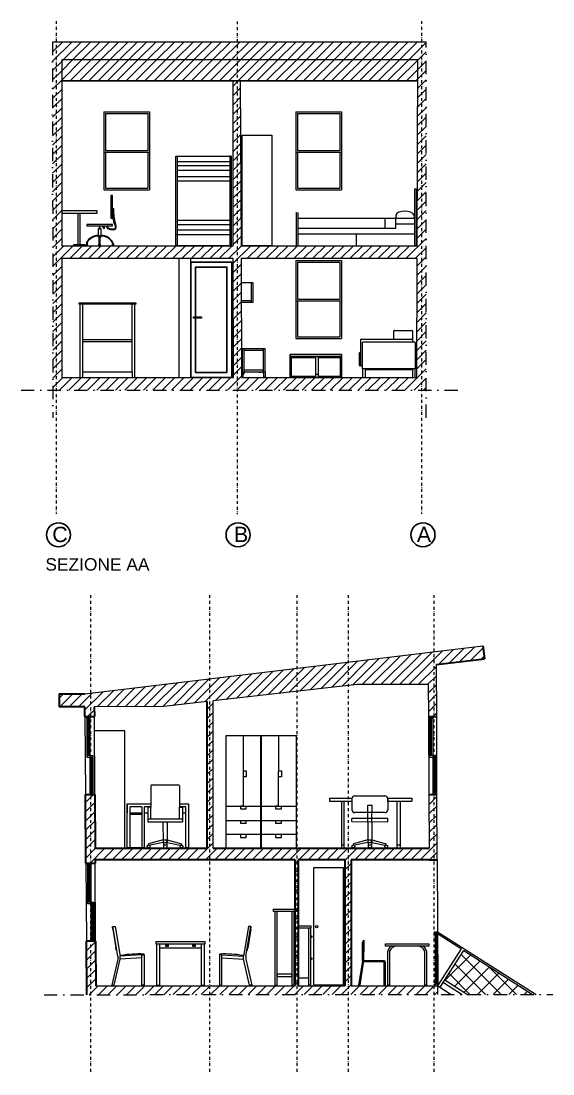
# Model space of a CAD drawing. Header units: centimetres. Extents: x -3748 to 36104, y 2014 to 15840.
# Drawn here: x -957 to -51, y 11688 to 13484 of the extents above; entities that cross this region are included whole.
import ezdxf

# ---------------------------------------------------------------- set-up
doc = ezdxf.new("R2010")
doc.units = ezdxf.units.CM
doc.header["$MEASUREMENT"] = 0
doc.linetypes.add('DASHDOT', pattern=[1, 0.5, -0.25, 0, -0.25])
for name, color, linetype, lineweight in [('Arredi', 3, 'Continuous', 15), ('Dettagli', 3, 'Continuous', 18), ('finestre', 4, 'Continuous', 15), ('linee', 252, 'DASHDOT', 13), ('Muri esterni', 1, 'Continuous', 30), ('Muri interni', 1, 'Continuous', 25), ('Quote', 5, 'Continuous', 18), ('riempimento', 61, 'Continuous', 5), ('S.Finestre', 6, 'Continuous', 30), ('Scale', 3, 'Continuous', 18), ('tratto punto', 240, 'DASHDOT', 25)]:
    doc.layers.add(name, color=color, linetype=linetype, lineweight=lineweight)
doc.layers.add('PORTA', color=11, linetype='Continuous')
doc.layers.add('SECT-SYMB', color=2, linetype='Continuous')
doc.styles.get("Standard").update_dxf_attribs({"font": 'Arial.ttf'})

msp = doc.modelspace()

# ---------------------------------------------------------------- hatches: boundary and pattern name
at = {"layer": 'Arredi'}
h = msp.add_hatch(dxfattribs=at)
h.set_pattern_fill('ANSI31', color=256, scale=20)
h.set_pattern_definition([(45, (-0.0554, 1.683), (-1.76776695, 1.76776695), [])])
h.paths.add_polyline_path([(-252.6, 11930.6), (-252.6, 11927.6), (-247.5, 11927.6), (-247.4, 11930.6)])
at = {"layer": 'Dettagli'}
h = msp.add_hatch(dxfattribs=at)
h.set_pattern_fill('ANSI31', color=256, scale=20)
h.paths.add_polyline_path([(-252.6, 11841.7), (-252.6, 11838.7), (-247.1, 11838.7), (-247.1, 11841.7)])
at = {"layer": 'riempimento'}
h = msp.add_hatch(dxfattribs=at)
h.set_pattern_fill('ANSI31', color=256, scale=90)
h.paths.add_polyline_path([(-903.3, 13448.3), (-902.9, 12854.6), (-266.6, 12854.6), (-266.8, 13448.3)])
h.paths.add_polyline_path([(-281, 13417.9), (-281.8, 13101), (-582.2, 13101), (-583.5, 13382), (-595.8, 13382), (-595.5, 13101), (-887.6, 13101), (-887.7, 13417.9), (-583.6, 13417.9)], flags=16)
h.paths.add_polyline_path([(-489, 13329.2), (-411, 13329.2), (-411, 13196.2), (-489, 13196.2)], flags=0)
h.paths.add_polyline_path([(-486.1, 13326.6), (-413.9, 13326.6), (-413.9, 13271.3), (-413.9, 13262.7), (-486.1, 13262.7), (-486.1, 13271.3)], flags=0)
h.paths.add_polyline_path([(-413.9, 13260.1), (-413.9, 13199.1), (-486.1, 13199.1), (-486.1, 13260.1)], flags=0)
h.paths.add_polyline_path([(-738, 13329.2), (-738, 13196.2), (-816, 13196.2), (-816, 13329.2)], flags=0)
h.paths.add_polyline_path([(-740.9, 13326.6), (-740.9, 13271.3), (-740.9, 13262.7), (-813.1, 13262.7), (-813.1, 13271.3), (-813.1, 13326.6)], flags=0)
h.paths.add_polyline_path([(-740.9, 13260.1), (-740.9, 13199.1), (-813.1, 13199.1), (-813.1, 13260.1)], flags=0)
h.paths.add_polyline_path([(-281.8, 13079.1), (-282.4, 12876.4), (-581.1, 12876.4), (-582.1, 13079.1)], flags=16)
h.paths.add_polyline_path([(-595.5, 13079.1), (-595.2, 12876.4), (-658.6, 12876.4), (-887.5, 12876.4), (-887.6, 13079.1), (-658.6, 13079.1)], flags=16)
h.paths.add_polyline_path([(-489, 13075.6), (-411, 13075.6), (-411, 12942.6), (-489, 12942.6)], flags=0)
h.paths.add_polyline_path([(-486.1, 13073), (-413.9, 13073), (-413.9, 13017.7), (-413.9, 13009.1), (-486.1, 13009.1), (-486.1, 13017.7)], flags=0)
h.paths.add_polyline_path([(-413.9, 13006.5), (-413.9, 12945.5), (-486.1, 12945.5), (-486.1, 13006.5)], flags=0)
h.paths.add_polyline_path([(-583.6, 13417.9), (-887.7, 13417.9), (-887.7, 13382), (-281.1, 13382), (-281, 13417.9)], flags=0)
h = msp.add_hatch(dxfattribs=at)
h.set_pattern_fill('ANSI31', color=256, scale=90)
h.paths.add_polyline_path([(-281, 13417.9), (-583.6, 13417.9), (-887.7, 13417.9), (-887.7, 13382), (-281.1, 13382)])
h = msp.add_hatch(dxfattribs=at)
h.set_pattern_fill('ANSI31', color=256, scale=90)
h.paths.add_polyline_path([(-484.6, 12053.4), (-404.7, 12053.4), (-404.7, 11838.6), (-484.6, 11838.6)], flags=16)
h.paths.add_polyline_path([(-458.3, 12040.6), (-408.3, 12040.6), (-408.3, 11839.4), (-458.3, 11839.4)], flags=0)
edge = h.paths.add_edge_path(flags=0)
edge.add_line((-484.6, 11940.4), (-462.6, 11940.4))
edge.add_line((-462.6, 11940.4), (-462.6, 11937.4))
edge.add_line((-462.6, 11937.4), (-463.6, 11937.4))
edge.add_line((-463.6, 11937.4), (-463.6, 11923.1))
edge.add_line((-463.6, 11923.1), (-462.6, 11923.1))
edge.add_ellipse((-462.1, 11922.4), major_axis=(0, -1.5), ratio=0.357638, start_angle=300, end_angle=600, ccw=False)
edge.add_line((-462.6, 11921.6), (-463.6, 11921.6))
edge.add_line((-463.6, 11921.6), (-463.6, 11885.5))
edge.add_line((-463.6, 11885.5), (-462.6, 11885.5))
edge.add_ellipse((-462.1, 11884.8), major_axis=(0, -1.5), ratio=0.357638, start_angle=300, end_angle=600, ccw=False)
edge.add_line((-462.6, 11884), (-463.6, 11884))
edge.add_line((-463.6, 11884), (-463.6, 11839.4))
edge.add_line((-463.6, 11839.4), (-466.6, 11839.4))
edge.add_line((-466.6, 11839.4), (-466.6, 11851.4))
edge.add_line((-466.6, 11851.4), (-484.6, 11851.4))
edge.add_line((-484.6, 11851.4), (-484.6, 11937.4))
edge.add_line((-484.6, 11937.4), (-484.6, 11940.4))
h.paths.add_polyline_path([(-451.3, 11939.4, -1), (-455.3, 11939.4, -1)], flags=0)
h.paths.add_polyline_path([(-260.9, 11838.7), (-260.9, 11838.7), (-394.5, 11838.6), (-394.5, 12053.4), (-247.9, 12053.4), (-248.3, 12164.8), (-262.3, 12164.8), (-261.9, 12073.1), (-629.8, 12073.1), (-629.8, 12324.6), (-384.5, 12352.3), (-263.1, 12352.3), (-262.9, 12297.8), (-248.8, 12297.8), (-249.1, 12386.9), (-167.3, 12396.4), (-170, 12418.5), (-848.3, 12336.5), (-892, 12336.7), (-892.1, 12314.4), (-848.2, 12314.4), (-848.1, 12297.8), (-832, 12297.8), (-832.1, 12314.5), (-713.7, 12315.1), (-640, 12323.4), (-640, 12073.1), (-830.8, 12073.1), (-831.3, 12164.8), (-847.3, 12164.8), (-846.5, 12047.9), (-830.7, 12047.9), (-830.7, 12053.4), (-489.7, 12053.4), (-489.7, 11969.4), (-489.6, 11969.4), (-489.6, 11965.4), (-489.7, 11838.6), (-829.6, 11838.6), (-830, 11914.9), (-845.6, 11914.9), (-845.1, 11823.3), (-247, 11823.9), (-247.1, 11838.7)])
h = msp.add_hatch(dxfattribs=at)
h.set_pattern_fill('ANSI37', color=256, scale=150)
h.set_pattern_definition([(45, (-0.055, -9.006), (-13.258252, 13.258252), []), (135, (-0.055, -9.006), (-13.258252, -13.258252), [])])
h.paths.add_polyline_path([(-196.3, 11823.8), (-85.6, 11823.9), (-202.3, 11899), (-234.7, 11848.6)])

# ---------------------------------------------------------------- linework, layer by layer
at = {"layer": 'Arredi', "lineweight": 0}
for p, q in [((-693.4, 13101.1), (-693.4, 13253.5)), ((-667.2, 13253.5), (-667.2, 13253.5)), ((-598.7, 13253.5), (-598.7, 13101.1)), ((-286.2, 13101), (-286.2, 13198)), ((-286.2, 13198), (-283.8, 13198)), ((-283.8, 13198), (-283.8, 13101)), ((-801.1, 13164.7), (-799.2, 13164.7)), ((-887.4, 13160.9), (-828.1, 13160.9)), ((-828.1, 13156), (-887.4, 13156)), ((-859.6, 13160.9), (-859.6, 13160.9)), ((-859.6, 13102.8), (-859.6, 13156)), ((-856.5, 13102.8), (-856.5, 13156)), ((-828.1, 13160.9), (-828.1, 13155.9)), ((-487.5, 13157.4), (-485.1, 13157.3)), ((-487.5, 13101), (-487.5, 13157.4)), ((-485.1, 13157.3), (-485.2, 13101)), ((-819.4, 13134.7), (-815.8, 13130.4)), ((-814.4, 13131), (-816.9, 13134.7)), ((-815.8, 13130.4), (-814.4, 13131)), ((-485.1, 13121.4), (-286.2, 13121.4)), ((-385.7, 13101), (-385.7, 13121.4)), ((-845.7, 13106.2), (-845.7, 13103.8)), ((-845.5, 13105.7), (-845.5, 13105.5)), ((-844.5, 13105.4), (-844.5, 13103.2)), ((-801.2, 13105.9), (-801.2, 13103.3)), ((-799.9, 13105.6), (-799.9, 13105.4)), ((-799.9, 13105.6), (-799.9, 13103.1)), ((-598.7, 13101), (-693.4, 13101)), ((-581.3, 13004), (-581.3, 13038.2)), ((-564.7, 13038.2), (-564.7, 13004)), ((-564.7, 13007), (-581.3, 13007)), ((-851.8, 12886.1), (-851.8, 13002.1)), ((-767.7, 12886.1), (-767.7, 13002.1)), ((-851.8, 12940.8), (-767.7, 12940.8)), ((-851.8, 12937.8), (-767.7, 12937.8)), ((-290.2, 12941.8), (-290.2, 12936.9)), ((-544.2, 12922.1), (-577.4, 12922.1)), ((-454.7, 12909.6), (-496.7, 12909.6)), ((-412.8, 12909.6), (-450.8, 12909.6)), ((-578.4, 12876.4), (-578.4, 12882.1)), ((-544.2, 12888.9), (-577.4, 12888.9)), ((-543.2, 12876.2), (-543.2, 12882.1)), ((-496.7, 12881.3), (-498.6, 12881.3)), ((-450.8, 12881.3), (-454.7, 12881.3)), ((-410.8, 12881.3), (-412.8, 12881.3)), ((-605.9, 12876.4), (-607.8, 12876.4)), ((-780.4, 12273.7), (-831.9, 12273.4)), ((-780.4, 12073.7), (-780.4, 12273.7)), ((-608.2, 12265.2), (-608.2, 12073.7)), ((-548.2, 12265.2), (-608.2, 12265.2)), ((-608.2, 12265.2), (-608.2, 12145.2)), ((-578.2, 12145.2), (-578.2, 12265.2)), ((-548.2, 12073.7), (-548.2, 12265.2)), ((-547.8, 12265.2), (-547.8, 12073.7)), ((-487.8, 12265.2), (-547.8, 12265.2)), ((-518.2, 12145.2), (-517.8, 12265.2)), ((-487.8, 12073.7), (-487.8, 12265.2)), ((-578.2, 12205.2), (-573.2, 12205.2)), ((-573.2, 12195.2), (-578.2, 12195.2)), ((-573.2, 12205.2), (-573.2, 12195.2)), ((-518, 12205.2), (-513, 12205.2)), ((-513, 12195.2), (-518, 12195.2)), ((-513, 12205.2), (-513, 12195.2)), ((-736.1, 12178.9), (-736.1, 12143.4)), ((-733.6, 12181.4), (-689.6, 12181.4)), ((-687.1, 12178.9), (-687.1, 12143.4)), ((-608.2, 12169.7), (-608.2, 12073.7)), ((-608.2, 12169.7), (-608.2, 12119.7)), ((-608.2, 12169.7), (-608.2, 12109.7)), ((-431.2, 12158.7), (-393.1, 12158.7)), ((-431.2, 12158.7), (-431.2, 12153.7)), ((-393.2, 12158.7), (-393.2, 12153.7)), ((-388.2, 12162.7), (-337.2, 12162.7)), ((-332.3, 12158.7), (-291.2, 12158.7)), ((-332.2, 12153.2), (-332.2, 12158.7)), ((-291.2, 12158.7), (-291.2, 12153.7)), ((-776.4, 12148.7), (-736.1, 12148.7)), ((-776.4, 12073.7), (-776.4, 12148.7)), ((-776.4, 12148.7), (-776.4, 12133.7)), ((-751.4, 12143.7), (-771.4, 12143.7)), ((-771.4, 12143.7), (-771.4, 12073.7)), ((-751.4, 12143.7), (-751.4, 12073.7)), ((-736.1, 12143.7), (-746.4, 12143.7)), ((-746.4, 12073.7), (-746.4, 12143.7)), ((-736.1, 12143.4), (-741.1, 12143.4)), ((-741.1, 12143.4), (-741.1, 12123.4)), ((-736.1, 12123.4), (-736.1, 12143.4)), ((-687.1, 12148.7), (-671.4, 12148.7)), ((-676.4, 12143.7), (-687.1, 12143.7)), ((-687.1, 12123.4), (-687.1, 12143.4)), ((-687.1, 12143.4), (-682.1, 12143.4)), ((-682.1, 12143.4), (-682.1, 12123.4)), ((-676.4, 12073.7), (-676.4, 12143.7)), ((-671.4, 12148.7), (-671.4, 12073.7)), ((-608.2, 12145.2), (-487.8, 12145.2)), ((-578.2, 12145.2), (-583.2, 12145.2)), ((-583.2, 12145.2), (-583.2, 12140.2)), ((-573.2, 12140.2), (-573.2, 12145.2)), ((-518.2, 12145.2), (-523.2, 12145.2)), ((-523.2, 12145.2), (-523.2, 12140.2)), ((-513.2, 12140.2), (-513.2, 12145.2)), ((-431.2, 12153.7), (-393.2, 12153.7)), ((-411.2, 12153.7), (-411.2, 12073.7)), ((-406.2, 12073.7), (-406.2, 12153.7)), ((-393.2, 12157.7), (-393.2, 12138.9)), ((-366.2, 12118.4), (-366.2, 12146.9)), ((-366.2, 12146.9), (-358.9, 12146.9)), ((-359.2, 12118.4), (-358.9, 12146.9)), ((-332.2, 12157.7), (-332.2, 12138.9)), ((-332.2, 12153.7), (-291.2, 12153.7)), ((-316.2, 12073.7), (-316.2, 12153.7)), ((-311.2, 12153.7), (-311.2, 12073.7)), ((-771.4, 12133.7), (-751.4, 12133.7)), ((-771.4, 12133.7), (-771.4, 12131.2)), ((-771.4, 12131.2), (-751.4, 12131.2)), ((-746.4, 12133.7), (-741.1, 12133.7)), ((-741.1, 12123.4), (-682.1, 12123.4)), ((-741.1, 12123.4), (-741.1, 12118.4)), ((-682.1, 12133.7), (-676.4, 12133.7)), ((-682.1, 12123.4), (-682.1, 12118.4)), ((-583.2, 12140.2), (-573.2, 12140.2)), ((-523.2, 12140.2), (-513.2, 12140.2)), ((-332.2, 12123.7), (-393.2, 12123.7)), ((-393.2, 12118.7), (-393.2, 12123.7)), ((-337.2, 12133.9), (-388.2, 12133.9)), ((-332.2, 12118.2), (-332.2, 12123.7)), ((-741.1, 12118.4), (-682.1, 12118.4)), ((-715.1, 12118.4), (-715, 12082.8)), ((-708.1, 12118.4), (-708.1, 12082.8)), ((-608.2, 12120.7), (-487.8, 12120.7)), ((-608.2, 12109.7), (-608.2, 12097.7)), ((-583.2, 12120.7), (-583.2, 12115.7)), ((-583.2, 12115.7), (-573.2, 12115.7)), ((-573.2, 12115.7), (-573.2, 12120.7)), ((-523.2, 12120.7), (-523.2, 12115.7)), ((-523.2, 12115.7), (-513.2, 12115.7)), ((-513.2, 12115.7), (-513.2, 12120.7)), ((-393.2, 12118.7), (-332.2, 12118.2)), ((-366.2, 12118.4), (-366.1, 12082.8)), ((-359.2, 12118.4), (-359.2, 12082.8)), ((-715, 12087.5), (-739.6, 12080.7)), ((-715, 12087.5), (-708.1, 12087.5)), ((-714.5, 12082.8), (-714.5, 12087.5)), ((-708.7, 12082.8), (-708.7, 12087.5)), ((-708.1, 12087.5), (-683.6, 12080.7)), ((-487.8, 12096.7), (-608.2, 12096.7)), ((-583.2, 12096.7), (-583.2, 12091.7)), ((-583.2, 12091.7), (-573.2, 12091.7)), ((-573.2, 12091.7), (-573.2, 12096.7)), ((-523.2, 12096.7), (-523.2, 12091.7)), ((-523.2, 12091.7), (-513.2, 12091.7)), ((-513.2, 12091.7), (-513.2, 12096.7)), ((-366.1, 12087.5), (-390.7, 12080.7)), ((-366.1, 12087.5), (-359.2, 12087.5)), ((-365.6, 12082.8), (-365.6, 12087.5)), ((-359.8, 12082.8), (-359.8, 12087.5)), ((-359.2, 12087.5), (-334.7, 12080.7)), ((-830.8, 12073.7), (-735.3, 12073.7)), ((-746.4, 12073.7), (-776.4, 12073.7)), ((-776.4, 12073.7), (-746.4, 12073.7)), ((-739.6, 12078.7), (-739.6, 12080.7)), ((-739.6, 12078.7), (-737.1, 12078.7)), ((-715, 12082.8), (-737.1, 12078.7)), ((-715, 12082.8), (-708.1, 12082.8)), ((-715, 12082.8), (-714.5, 12082.8)), ((-714.5, 12082.8), (-714.5, 12073.7)), ((-708.7, 12078.7), (-714.5, 12078.7)), ((-714.5, 12073.7), (-708.7, 12073.7)), ((-708.2, 12082.8), (-708.7, 12082.8)), ((-708.7, 12082.8), (-708.7, 12073.7)), ((-708.2, 12082.8), (-686.1, 12078.7)), ((-686.1, 12078.7), (-683.6, 12078.7)), ((-683.6, 12080.7), (-683.6, 12078.7)), ((-671.4, 12073.7), (-676.4, 12073.7)), ((-671.4, 12073.7), (-676.4, 12073.7)), ((-608.2, 12073.7), (-578.2, 12073.7)), ((-608.2, 12073.7), (-548.2, 12073.7)), ((-547.8, 12073.7), (-487.8, 12073.7)), ((-406.2, 12078.7), (-411.2, 12078.7)), ((-390.7, 12078.7), (-390.7, 12080.7)), ((-390.7, 12078.7), (-388.2, 12078.7)), ((-366.1, 12082.8), (-388.2, 12078.7)), ((-366.1, 12082.8), (-359.2, 12082.8)), ((-366.1, 12082.8), (-365.6, 12082.8)), ((-365.6, 12082.8), (-365.6, 12073.7)), ((-359.8, 12078.7), (-365.6, 12078.7)), ((-359.8, 12073.7), (-365.6, 12073.7)), ((-359.3, 12082.8), (-359.8, 12082.8)), ((-359.8, 12082.8), (-359.8, 12073.7)), ((-359.3, 12082.8), (-337.2, 12078.7)), ((-337.2, 12078.7), (-334.7, 12078.7)), ((-331.2, 12073.7), (-336.2, 12073.7)), ((-334.7, 12078.7), (-334.7, 12080.7)), ((-311.2, 12078.7), (-316.2, 12078.7)), ((-800.7, 11935.4), (-801.3, 11939.3)), ((-800.7, 11935.4), (-795.6, 11903.4)), ((-565.4, 11935.4), (-570.5, 11903.4)), ((-565.5, 11935), (-564.8, 11939)), ((-372.7, 11907.4), (-373.4, 11907.4)), ((-795, 11899.5), (-795.6, 11903.4)), ((-720.3, 11903.4), (-650.3, 11903.4)), ((-571.1, 11899.5), (-570.5, 11903.4)), ((-375.4, 11898.4), (-375.4, 11896.4)), ((-373.4, 11906.4), (-372.7, 11906.4)), ((-792.3, 11888.9), (-792.3, 11883.9)), ((-751.4, 11886.4), (-788.3, 11884.2)), ((-614.7, 11886.4), (-577.8, 11884.2)), ((-573.8, 11888.9), (-573.8, 11883.9)), ((-375.4, 11881.4), (-381.8, 11839.4)), ((-374, 11877.9), (-379.8, 11839.4)), ((-338.2, 11881.4), (-373, 11881.4)), ((-340.2, 11879.4), (-372.2, 11879.4)), ((-362.3, 11879.4), (-362.3, 11881.4)), ((-361.3, 11879.4), (-361.3, 11881.4)), ((-349.3, 11879.4), (-349.3, 11881.4)), ((-348.3, 11879.4), (-348.3, 11881.4)), ((-336.3, 11879.4), (-336.3, 11839.4))]:
    msp.add_line(p, q, dxfattribs=at)
at = {"layer": 'Arredi'}
for p, q in [((-252.6, 11930.6), (-247.4, 11930.6)), ((-252.6, 11930.6), (-252.6, 11927.6)), ((-252.5, 11927.6), (-247.4, 11927.6)), ((-251.1, 11841.7), (-251.1, 11927.6)), ((-249.1, 11927.6), (-249.1, 11841.7)), ((-247.4, 11930.6), (-247.4, 11927.6))]:
    msp.add_line(p, q, dxfattribs=at)
at = {"layer": 'Arredi', "lineweight": 0}
for points in [[(-580.2, 13289.3), (-529.9, 13289.3), (-529.9, 13101.3), (-580.2, 13101)], [(-693.4, 13253.5), (-690.9, 13253.5), (-690.9, 13101.1), (-693.4, 13101.1)], [(-598.7, 13253.5), (-601.5, 13253.5), (-601.5, 13101.1), (-598.7, 13101.1)], [(-801.1, 13186.9), (-803.8, 13186.9), (-803.8, 13148.2), (-801.1, 13148.2)], [(-318.5, 13147.6), (-337, 13147.6), (-337, 13130.7), (-318.5, 13130.7)], [(-801.1, 13137.1), (-845, 13137.1), (-845, 13134.7), (-801.1, 13134.7)], [(-825, 13130.4), (-821, 13130.4), (-821, 13115.6), (-825, 13115.6)], [(-823.5, 13134.7), (-822.6, 13134.7), (-822.6, 13129.1), (-823.5, 13129.1)], [(-824, 13118.2), (-822.7, 13118.2), (-822.7, 13104.3), (-824, 13104.3)], [(-867.1, 13102.8), (-848.6, 13102.8), (-848.6, 13101), (-867.1, 13101)], [(-473.7, 13101), (-473.7, 13101), (-473.7, 13101), (-473.7, 13101)]]:
    msp.add_lwpolyline(points, close=True, dxfattribs=at)
for points in [[(-693.4, 13244.1), (-693.4, 13253.5), (-598.7, 13253.5), (-598.7, 13252.4)], [(-693.4, 13229.3), (-693.4, 13237.6)], [(-601.5, 13244.1), (-690.9, 13244.1)], [(-690.9, 13237.6), (-601.5, 13237.6)], [(-693.4, 13210.9), (-693.4, 13219.2)], [(-601.5, 13229.3), (-690.9, 13229.3)], [(-690.9, 13219.2), (-601.5, 13219.2)], [(-601.5, 13210.9), (-690.9, 13210.9)], [(-286.2, 13147.6), (-485.1, 13147.5)], [(-485.1, 13130.7), (-318.5, 13130.7), (-318.5, 13147.6), (-485.1, 13147.6)], [(-690.9, 13144.8), (-601.5, 13144.8)], [(-601.5, 13136.4), (-690.9, 13136.4)], [(-598.7, 13144.8), (-598.7, 13136.4)], [(-286.2, 13137.8), (-318.5, 13137.8)], [(-601.5, 13119.6), (-693.4, 13119.6), (-693.4, 13128)], [(-690.9, 13128), (-601.5, 13128)], [(-823.8, 13103), (-823.8, 13103.7), (-822.5, 13103.7), (-822.5, 13103.2)], [(-581.3, 13038.2), (-561.8, 13038.2), (-561.8, 13004), (-581.3, 13004)], [(-858.6, 13003), (-858.6, 13002.1), (-761.1, 13002.1), (-761.1, 13003), (-858.6, 13003), (-858.6, 13002.1)], [(-856.7, 13002.1), (-856.7, 12876.4), (-851.8, 12876.4), (-851.8, 12886.1), (-767.7, 12886.1), (-767.7, 12876.3), (-762.9, 12876.3), (-762.9, 13002.1)], [(-321.7, 12941.8), (-321.7, 12955.6)], [(-320.8, 12956.4), (-291.1, 12956.4)], [(-290.2, 12955.6), (-290.2, 12941.8)], [(-375, 12895.9), (-378.3, 12895.9), (-378.3, 12941)], [(-377.4, 12941.8), (-291.1, 12941.8)], [(-375, 12891.1), (-375, 12936.1)], [(-285.6, 12936.1), (-285.6, 12891.1), (-375, 12891.1)], [(-374.1, 12936.9), (-286.5, 12936.9)], [(-580.1, 12886), (-541.3, 12886), (-541.3, 12925), (-580.3, 12925)], [(-580.3, 12925), (-580.1, 12876.4), (-578.4, 12876.4)], [(-577.4, 12925), (-577.4, 12886)], [(-544.2, 12925), (-544.2, 12886)], [(-410.8, 12876.4), (-410.8, 12915.4), (-498.6, 12915.4), (-498.6, 12876.4), (-410.8, 12876.4)], [(-410.8, 12915.4), (-410.8, 12911.5), (-498.6, 12911.5), (-498.6, 12915.4), (-410.8, 12915.4)], [(-380.2, 12896.8), (-380.2, 12918.5)], [(-379.3, 12919.3), (-378.3, 12919.3)], [(-410.8, 12911.5), (-410.8, 12876.4), (-498.6, 12876.4), (-498.6, 12911.5), (-496.7, 12911.5), (-496.7, 12878.4), (-454.7, 12878.4)], [(-450.8, 12911.5), (-450.8, 12876.4), (-454.7, 12876.4), (-454.7, 12911.5)], [(-450.8, 12878.4), (-412.8, 12878.4), (-412.8, 12911.5)], [(-378.3, 12895.9), (-379.3, 12895.9)], [(-570.6, 12886), (-570.6, 12885.5), (-573.5, 12885.5)], [(-551, 12886), (-551, 12885.5), (-548.1, 12885.5)], [(-541.3, 12886), (-541.3, 12876.2), (-543.2, 12876.2)], [(-375, 12891.1), (-375, 12876.4), (-370.1, 12876.4), (-370.1, 12890.1), (-290.1, 12890.1), (-290.1, 12876.4), (-285.6, 12876.4), (-285.6, 12891.1)], [(-458.3, 12040.6), (-408.3, 12040.6), (-408.3, 11839.4), (-458.3, 11839.4), (-458.3, 12040.6)], [(-526.6, 11969.4), (-489.6, 11969.4), (-489.6, 11965.4), (-526.6, 11965.4), (-526.6, 11969.4)], [(-524.6, 11839.4), (-520.6, 11839.4), (-520.6, 11965.4), (-524.6, 11965.4), (-524.6, 11839.4)], [(-495.6, 11839.4), (-491.6, 11839.4), (-491.6, 11965.4), (-495.6, 11965.4), (-495.6, 11839.4)], [(-792.3, 11888.9), (-800.4, 11939.7), (-796.4, 11939.7), (-788.3, 11889.2)], [(-573.8, 11888.9), (-565.7, 11939.7), (-569.7, 11939.7), (-577.8, 11889.2)], [(-484.6, 11940.4), (-484.6, 11937.4), (-462.6, 11937.4), (-462.6, 11940.4), (-484.6, 11940.4)], [(-466.6, 11851.4), (-484.6, 11851.4), (-484.6, 11937.4)], [(-463.6, 11937.4), (-463.6, 11839.4), (-466.6, 11839.4), (-466.6, 11937.4)], [(-727.3, 11913.4), (-727.3, 11910.4), (-643.3, 11910.4), (-643.3, 11913.4), (-727.3, 11913.4)], [(-726.3, 11910.4), (-726.3, 11839.4), (-720.3, 11839.4), (-720.3, 11910.4)], [(-710.3, 11908.4), (-706.3, 11908.4), (-706.3, 11905.4), (-710.3, 11905.4), (-710.3, 11908.4)], [(-664.3, 11908.4), (-660.3, 11908.4), (-660.3, 11905.4), (-664.3, 11905.4), (-664.3, 11908.4)], [(-650.3, 11910.4), (-650.3, 11839.4), (-644.3, 11839.4), (-644.3, 11910.4)], [(-462.6, 11923.1), (-463.6, 11923.1), (-463.6, 11921.6), (-462.6, 11921.6)], [(-375.4, 11881.4), (-375.4, 11913.1)], [(-373.9, 11913.4), (-373.4, 11913.4), (-373.4, 11881.9)], [(-373.4, 11913.4), (-373.4, 11916.4), (-372.7, 11916.4), (-372.7, 11896.7), (-373.4, 11896.7)], [(-336.1, 11910.4), (-262.1, 11910.4), (-262.1, 11906.4), (-336.1, 11906.4), (-336.1, 11910.4)], [(-751.4, 11891.3), (-788.3, 11889.2)], [(-747.4, 11839.7), (-751.4, 11839.7), (-751.4, 11891.3), (-747.4, 11891.3), (-747.4, 11839.7)], [(-618.7, 11839.7), (-614.7, 11839.7), (-614.7, 11891.3), (-618.7, 11891.3), (-618.7, 11839.7)], [(-614.7, 11891.3), (-577.8, 11889.2)], [(-332.1, 11839.4), (-332.1, 11897.4)], [(-329.1, 11897.4), (-329.1, 11839.4), (-332.1, 11839.4)], [(-269.1, 11839.4), (-269.1, 11897.4)], [(-266.1, 11897.4), (-266.1, 11839.4), (-269.1, 11839.4)], [(-792.3, 11883.9), (-802.4, 11839.7), (-798.4, 11839.7), (-788.3, 11884.2)], [(-788.3, 11884.2), (-788.3, 11889.2)], [(-577.8, 11884.2), (-577.8, 11889.2)], [(-573.8, 11883.9), (-563.7, 11839.7), (-567.7, 11839.7), (-577.8, 11884.2)], [(-462.6, 11885.5), (-463.6, 11885.5), (-463.6, 11884), (-462.6, 11884)], [(-336.3, 11839.4), (-338.3, 11839.4), (-338.3, 11877.6)], [(-520.6, 11854.4), (-495.6, 11854.4), (-495.6, 11858.4), (-520.6, 11858.4), (-520.6, 11854.4)]]:
    msp.add_lwpolyline(points, dxfattribs=at)
for centre, radius in [((-845.3, 13102.5), 1.33), ((-823.2, 13102.5), 1.33), ((-800.2, 13102.4), 1.33), ((-739.6, 12076.2), 2.5), ((-683.6, 12076.2), 2.5), ((-390.7, 12076.2), 2.5), ((-334.7, 12076.2), 2.5), ((-453.3, 11939.4), 2)]:
    msp.add_circle(centre, radius, dxfattribs=at)
for centre, radius, start, end in [((-825.2, 13095.2), 23.3, 89.4897, 151.7453), ((-825.2, 13095.2), 22.3, 89.4897, 150.9864), ((-820.6, 13095.1), 23.3, 28.2547, 90.5103), ((-820.6, 13095.1), 22.3, 29.0136, 90.5103), ((-320.8, 12955.5), 0.913, 91.1712, 174.9346), ((-291.1, 12955.5), 0.913, 5.0654, 88.8288), ((-377.4, 12940.9), 0.913, 91.1712, 174.9346), ((-374.1, 12936), 0.913, 91.1712, 174.9346), ((-291.1, 12940.9), 0.913, 5.0654, 88.8288), ((-286.5, 12936), 0.913, 5.0654, 88.8288), ((-379.3, 12918.4), 0.913, 91.1712, 174.9346), ((-379.3, 12896.8), 0.913, 185.0654, 268.8288), ((-573.4, 12880.1), 5.38, 88.6313, 158.6153), ((-548.2, 12880.1), 5.38, 21.3847, 91.3687), ((-733.6, 12178.9), 2.5, 90, 180), ((-689.6, 12178.9), 2.5, 0, 90), ((-388.2, 12157.7), 5, 90, 180), ((-337.2, 12157.7), 5, 0, 90), ((-388.2, 12138.9), 5, 180, 270), ((-337.2, 12138.9), 5, 270, 0), ((-800.1, 11937.1), 2.54, 95.1151, 118.0457), ((-800.2, 11938), 2.69, 259.1106, 280.8894), ((-566, 11937.7), 2.69, 259.1106, 280.8894), ((-566, 11936.8), 2.54, 61.9543, 84.8849), ((-373.7, 11908.2), 5.27, 87.2135, 109.312), ((-794.4, 11901.2), 2.54, 95.1151, 118.0457), ((-794.5, 11902.1), 2.69, 259.1106, 280.8894), ((-786.2, 11888), 2.37, 106.9315, 150.6059), ((-756.9, 11721.9), 171, 86.998, 100.101), ((-748.1, 11891.8), 0.883, 326.4024, 81.6677), ((-618, 11891.8), 0.883, 98.3323, 213.5976), ((-609.2, 11721.9), 171, 79.899, 93.002), ((-579.9, 11888), 2.37, 29.3941, 73.0685), ((-571.6, 11902.1), 2.69, 259.1106, 280.8894), ((-571.7, 11901.2), 2.54, 61.9543, 84.8849), ((-373.7, 11891.5), 5.27, 87.2135, 109.312), ((-322, 11896.3), 10.2, 95.1142, 173.693), ((-315.9, 11892.4), 14.1, 92.4547, 158.8904), ((-282.2, 11892.4), 14.1, 21.1096, 87.5453), ((-276.2, 11896.3), 10.2, 6.307, 84.8858), ((-372.1, 11877.5), 1.92, 92.3261, 173.3562), ((-373, 11881.9), 0.476, 182.4678, 263.2858), ((-340.2, 11877.5), 1.92, 357.6739, 92.3261), ((-338.2, 11879.5), 1.92, 357.6739, 92.3261)]:
    msp.add_arc(centre, radius, start, end, dxfattribs=at)
msp.add_ellipse((-302.7, 13151.1), major_axis=(16.1, -0.4), ratio=0.539658, start_param=5.906989, end_param=9.895212, dxfattribs=at)
for centre in [(-462.1, 11922.4), (-462.1, 11884.8)]:
    msp.add_ellipse(centre, major_axis=(0, -1.5), ratio=0.357638, dxfattribs=at)
for points, knots in [([(-799.2, 13164.7), (-799.3, 13157.7), (-799.4, 13146.8), (-791.3, 13124.5), (-810.7, 13128.4), (-811.2, 13134.1), (-811.3, 13134.7)], [0, 0, 0, 0, 0.2369333, 0.3685451, 0.5239139, 0.5418607, 0.5418607, 0.5418607, 0.5418607]), ([(-801.1, 13164.7), (-801.1, 13148.2), (-800.7, 13152.6), (-799.5, 13140.6), (-797, 13137.1), (-796.1, 13130.6), (-796.7, 13129.3), (-803.2, 13128.8), (-807.9, 13130.5), (-809.7, 13133.2), (-809.8, 13133.8), (-809.9, 13134.7)], [0, 0, 0, 0, 0.2018622, 0.2018622, 0.3046987, 0.3046987, 0.4075351, 0.4075351, 0.5103716, 0.5103716, 0.5409391, 0.5409391, 0.5409391, 0.5409391])]:
    msp.add_open_spline(points, degree=3, knots=knots, dxfattribs=at)
at = {"layer": 'Dettagli'}
for p, q in [((-252.6, 11841.7), (-247.1, 11841.7)), ((-252.6, 11841.7), (-252.6, 11838.7)), ((-247.1, 11841.7), (-247.1, 11838.7))]:
    msp.add_line(p, q, dxfattribs=at)
at = {"layer": 'finestre'}
for p, q in [((-848.1, 12297.8), (-847.3, 12164.8)), ((-845.1, 12295.2), (-845.1, 12228.7)), ((-843.3, 12231.4), (-843.3, 12295.2)), ((-842.5, 12231.4), (-842.5, 12295.2)), ((-841.6, 12231.4), (-841.6, 12295.2)), ((-839.9, 12297.8), (-839.9, 12164.8)), ((-831.3, 12164.8), (-832, 12297.8)), ((-262.9, 12297.8), (-262.3, 12164.8)), ((-260.8, 12295.2), (-260.8, 12228.8)), ((-259.1, 12231.4), (-259.1, 12295.2)), ((-258.2, 12231.4), (-258.2, 12295.2)), ((-257.4, 12231.4), (-257.4, 12295.2)), ((-255.6, 12297.8), (-255.6, 12164.8)), ((-248.3, 12164.8), (-248.8, 12297.8)), ((-839.9, 12231.4), (-845.1, 12231.4)), ((-839.9, 12231.4), (-834.7, 12231.4)), ((-834.7, 12231.4), (-834.7, 12164.8)), ((-255.6, 12231.4), (-260.8, 12231.4)), ((-255.6, 12231.4), (-250.4, 12231.4)), ((-250.4, 12231.4), (-250.4, 12164.8)), ((-845.1, 12228.7), (-839.9, 12228.8)), ((-839.9, 12228.8), (-834.7, 12228.8)), ((-838.1, 12167.4), (-838.1, 12228.8)), ((-837.3, 12167.4), (-837.3, 12228.8)), ((-836.4, 12167.4), (-836.4, 12228.8)), ((-260.8, 12228.8), (-255.6, 12228.8)), ((-255.6, 12228.8), (-250.4, 12228.8)), ((-253.9, 12167.4), (-253.9, 12228.8)), ((-253, 12167.4), (-253, 12228.8)), ((-252.2, 12167.4), (-252.2, 12228.8)), ((-247.9, 12053.4), (-247.1, 11838.7)), ((-846.5, 12047.9), (-845.6, 11914.9)), ((-843.5, 12045.3), (-843.5, 11978.8)), ((-841.7, 11981.4), (-841.7, 12045.3)), ((-840.9, 11981.4), (-840.9, 12045.3)), ((-840, 11981.4), (-840, 12045.3)), ((-838.3, 12047.9), (-838.3, 11914.9)), ((-830, 11914.9), (-830.7, 12047.9)), ((-838.3, 11981.4), (-843.5, 11981.4)), ((-838.3, 11981.4), (-833.1, 11981.4)), ((-833.1, 11981.4), (-833.1, 11914.9)), ((-843.5, 11978.8), (-838.3, 11978.8)), ((-838.3, 11978.8), (-833.1, 11978.8)), ((-836.5, 11917.5), (-836.5, 11978.8)), ((-835.7, 11917.5), (-835.7, 11978.8)), ((-834.8, 11917.5), (-834.8, 11978.8))]:
    msp.add_line(p, q, dxfattribs=at)
for points in [[(-839.9, 12297.8), (-839.9, 12297.8), (-839.9, 12295.2), (-845.1, 12295.2), (-845.1, 12297.8)], [(-838.3, 12047.9), (-838.3, 12047.9), (-838.3, 12045.3), (-843.5, 12045.3), (-843.5, 12047.9)]]:
    msp.add_lwpolyline(points, dxfattribs=at)
for points in [[(-845.1, 12295.2), (-839.9, 12295.2), (-839.9, 12297.8), (-845.1, 12297.8)], [(-255.6, 12297.8), (-260.8, 12297.8), (-260.8, 12295.2), (-255.6, 12295.2)], [(-250.4, 12231.4), (-255.6, 12231.4), (-255.6, 12228.8), (-250.4, 12228.8)], [(-839.9, 12164.8), (-834.7, 12164.8), (-834.7, 12167.4), (-839.9, 12167.4)], [(-250.4, 12167.4), (-255.6, 12167.4), (-255.6, 12164.8), (-250.4, 12164.8)], [(-843.5, 12045.3), (-838.3, 12045.3), (-838.3, 12047.9), (-843.5, 12047.9)], [(-838.3, 11914.9), (-833.1, 11914.9), (-833.1, 11917.5), (-838.3, 11917.5)]]:
    msp.add_lwpolyline(points, close=True, dxfattribs=at)
at = {"layer": 'linee', "ltscale": 10}
for p, q in [((-897, 13484.2), (-897, 12643.6)), ((-588.6, 13483.6), (-588.6, 12643)), ((-274.7, 13484.2), (-274.7, 12643.6)), ((-838.8, 12505.1), (-838.8, 11688.2)), ((-635.6, 12505.1), (-635.6, 11688.2)), ((-487.3, 12505.1), (-487.3, 11688.2)), ((-399.5, 12505.1), (-399.5, 11688.2)), ((-253.8, 12505.1), (-253.8, 11688.2))]:
    msp.add_line(p, q, dxfattribs=at)
at = {"layer": 'Muri esterni', "lineweight": 0}
for p, q in [((-266.8, 13448.3), (-903.3, 13448.3)), ((-887.7, 13417.9), (-887.6, 13101)), ((-583.6, 13417.9), (-887.7, 13417.9)), ((-281, 13417.9), (-583.6, 13417.9)), ((-281.8, 13101), (-281, 13417.9)), ((-595.5, 13101), (-595.8, 13382)), ((-583.5, 13382), (-582.2, 13101)), ((-887.6, 13101), (-595.5, 13101)), ((-582.2, 13101), (-281.8, 13101)), ((-887.6, 13079.1), (-887.5, 12876.4)), ((-687.7, 12876.2), (-687.7, 13079.1)), ((-667.9, 12876.2), (-667.9, 13079.1)), ((-595.2, 12876.4), (-595.5, 13079.1)), ((-582.1, 13079.1), (-581.1, 12876.5)), ((-282.4, 12876.4), (-281.8, 13079.1)), ((-887.5, 12876.4), (-658.6, 12876.4)), ((-658.6, 12876.4), (-595.2, 12876.4)), ((-581.1, 12876.4), (-282.4, 12876.4)), ((-384.5, 12352.3), (-629.8, 12324.6)), ((-263.1, 12352.3), (-384.5, 12352.3)), ((-640, 12323.4), (-713.7, 12315.1)), ((-629.8, 12073.1), (-629.8, 12324.6)), ((-713.7, 12315.1), (-832.1, 12314.5))]:
    msp.add_line(p, q, dxfattribs=at)
at = {"layer": 'Muri esterni'}
for p, q in [((-170, 12418.5), (-167.3, 12396.4)), ((-249.1, 12386.9), (-167.3, 12396.4)), ((-892, 12336.7), (-892.1, 12314.4)), ((-892, 12336.7), (-848.3, 12336.5)), ((-848.2, 12314.4), (-892.1, 12314.4)), ((-848.1, 12297.8), (-848.2, 12314.4)), ((-832.1, 12314.5), (-832, 12297.8)), ((-848.1, 12297.8), (-832, 12297.8)), ((-262.9, 12297.8), (-248.8, 12297.8)), ((-847.3, 12164.8), (-831.3, 12164.8)), ((-846.5, 12047.9), (-847.3, 12164.8)), ((-831.3, 12164.8), (-830.8, 12073.1)), ((-262.3, 12164.8), (-248.3, 12164.8)), ((-830.7, 12053.4), (-830.7, 12047.9)), ((-261.8, 12053.4), (-247.8, 12053.4)), ((-846.5, 12047.9), (-830.7, 12047.9)), ((-845.1, 11823.3), (-845.6, 11914.9)), ((-830, 11914.9), (-845.6, 11914.9)), ((-830, 11914.9), (-829.6, 11838.6))]:
    msp.add_line(p, q, dxfattribs=at)
at = {"layer": 'Muri esterni', "lineweight": 0}
for points in [[(-887.6, 13101), (-595.5, 13101)], [(-582.2, 13101), (-281.8, 13101)], [(-658.6, 13079.1), (-887.6, 13079.1)], [(-595.5, 13079.1), (-658.6, 13079.1)], [(-281.8, 13079.1), (-582.1, 13079.1)], [(-848.3, 12336.5), (-170, 12418.5)], [(-248.8, 12297.8), (-249.1, 12386.9)], [(-263.1, 12352.3), (-262.9, 12297.8)], [(-262.3, 12164.8), (-261.9, 12073.1)], [(-247.9, 12053.4), (-248.3, 12164.8)], [(-829.6, 11838.6), (-489.7, 11838.6)], [(-484.6, 11838.6), (-404.7, 11838.6)], [(-394.5, 11838.6), (-247.1, 11838.7)], [(-247, 11823.9), (-247.1, 11838.7)]]:
    msp.add_lwpolyline(points, dxfattribs=at)
at = {"layer": 'Muri esterni'}
for points in [[(-640, 12073.1), (-640, 12323.4)], [(-830.8, 12073.1), (-640, 12073.1)], [(-629.8, 12073.1), (-261.9, 12073.1)], [(-489.7, 12053.4), (-830.7, 12053.4)], [(-489.7, 11838.6), (-489.7, 12053.4)], [(-484.6, 12053.4), (-484.6, 11838.6)], [(-404.7, 12053.4), (-484.6, 12053.4)], [(-404.7, 11838.6), (-404.7, 12053.4)], [(-394.5, 12053.4), (-394.5, 11838.6)], [(-261.9, 12053.4), (-394.5, 12053.4)]]:
    msp.add_lwpolyline(points, dxfattribs=at)
at = {"layer": 'Muri interni'}
msp.add_line((-887.7, 13382), (-281.1, 13382), dxfattribs=at)
at = {"layer": 'PORTA'}
msp.add_lwpolyline([(-597.7, 13072.8), (-667.9, 13072.8), (-667.9, 12876.4), (-597.7, 12876.4)], close=True, dxfattribs=at)
msp.add_lwpolyline([(-659.6, 12977.2), (-659.6, 12884.8), (-606.1, 12884.8), (-606.1, 13064.5), (-659.6, 13064.5), (-659.6, 12979.8)], dxfattribs=at)
at = {"layer": 'Quote'}
msp.add_lwpolyline([(-663.2, 12979.8), (-649.3, 12979.8), (-649.3, 12977.2), (-663.2, 12977.2)], close=True, dxfattribs=at)
at = {"layer": 'S.Finestre', "lineweight": 0}
for p, q in [((-816, 13329.2), (-816, 13196.2)), ((-816, 13329.2), (-738, 13329.2)), ((-813.1, 13326.6), (-740.9, 13326.6)), ((-813.1, 13326.6), (-813.1, 13271.3)), ((-740.9, 13326.6), (-740.9, 13271.3)), ((-738, 13329.2), (-738, 13196.2)), ((-489, 13329.2), (-489, 13196.2)), ((-489, 13329.2), (-411, 13329.2)), ((-486.1, 13326.6), (-413.9, 13326.6)), ((-486.1, 13326.6), (-486.1, 13271.3)), ((-413.9, 13326.6), (-413.9, 13271.3)), ((-411, 13329.2), (-411, 13196.2)), ((-813.1, 13271.3), (-813.1, 13262.7)), ((-813.1, 13260.1), (-813.1, 13199.1)), ((-740.9, 13271.3), (-740.9, 13262.7)), ((-740.9, 13260.1), (-740.9, 13199.1)), ((-486.1, 13271.3), (-486.1, 13262.7)), ((-486.1, 13260.1), (-486.1, 13199.1)), ((-413.9, 13271.3), (-413.9, 13262.7)), ((-413.9, 13260.1), (-413.9, 13199.1)), ((-816, 13196.2), (-738, 13196.2)), ((-813.1, 13199.1), (-740.9, 13199.1)), ((-489, 13196.2), (-411, 13196.2)), ((-486.1, 13199.1), (-413.9, 13199.1)), ((-489, 13075.6), (-489, 12942.6)), ((-489, 13075.6), (-411, 13075.6)), ((-411, 13075.6), (-411, 12942.6)), ((-486.1, 13073), (-413.9, 13073)), ((-486.1, 13073), (-486.1, 13017.7)), ((-413.9, 13073), (-413.9, 13017.7)), ((-486.1, 13017.7), (-486.1, 13009.1)), ((-486.1, 13006.5), (-486.1, 12945.5)), ((-413.9, 13017.7), (-413.9, 13009.1)), ((-413.9, 13006.5), (-413.9, 12945.5)), ((-489, 12942.6), (-411, 12942.6)), ((-486.1, 12945.5), (-413.9, 12945.5))]:
    msp.add_line(p, q, dxfattribs=at)
for points in [[(-738, 13260.1), (-816, 13260.1)], [(-740.9, 13262.7), (-813.1, 13262.7)], [(-411, 13260.1), (-489, 13260.1)], [(-413.9, 13262.7), (-486.1, 13262.7)], [(-411, 13006.5), (-489, 13006.5)], [(-413.9, 13009.1), (-486.1, 13009.1)]]:
    msp.add_lwpolyline(points, dxfattribs=at)
at = {"layer": 'Scale'}
for p, q in [((-247.4, 11930.6), (-79.3, 11823.9)), ((-247.4, 11927.6), (-206.6, 11901.7)), ((-202.3, 11899), (-85.6, 11823.9)), ((-247.1, 11838.7), (-224, 11823.8)), ((-237.4, 11844.4), (-205.5, 11823.8)), ((-234.7, 11848.6), (-196.3, 11823.8)), ((-247, 11823.9), (-246.9, 11823.8))]:
    msp.add_line(p, q, dxfattribs=at)
for points in [[(-247.1, 11838.7), (-206.6, 11901.7)], [(-242.9, 11836), (-202.3, 11899)]]:
    msp.add_lwpolyline(points, dxfattribs=at)
at = {"layer": 'SECT-SYMB'}
for centre in [(-893.2, 12607.9), (-587.2, 12607.9), (-272.2, 12607.9)]:
    msp.add_circle(centre, 20.5, dxfattribs=at)
at = {"layer": 'tratto punto', "lineweight": 0, "ltscale": 45}
for p, q in [((-903.3, 13448.3), (-902.8, 12807.5)), ((-266.5, 12807.5), (-266.8, 13448.3)), ((-956.9, 12854.6), (-201.2, 12854.6)), ((-917.8, 11823.3), (-50.8, 11824))]:
    msp.add_line(p, q, dxfattribs=at)

# ---------------------------------------------------------------- texts
at = {"layer": 'Arredi', "color": 0, "insert": (-915.5, 12568), "char_height": 21.16, "attachment_point": 1}
msp.add_mtext_dynamic_manual_height_columns('SEZIONE AA', width=414.248, gutter_width=1, heights=[0], dxfattribs=at)
at = {"layer": 'SECT-SYMB', "char_height": 26.2, "attachment_point": 1}
for s, insert in [('C', (-903.8, 12621.6)), ('B', (-594.2, 12621.6)), ('A', (-282.7, 12621.6))]:
    msp.add_mtext_dynamic_manual_height_columns(s, width=58.855, gutter_width=1, heights=[0], dxfattribs=dict(at, insert=insert))

doc.saveas('drawing.dxf')
